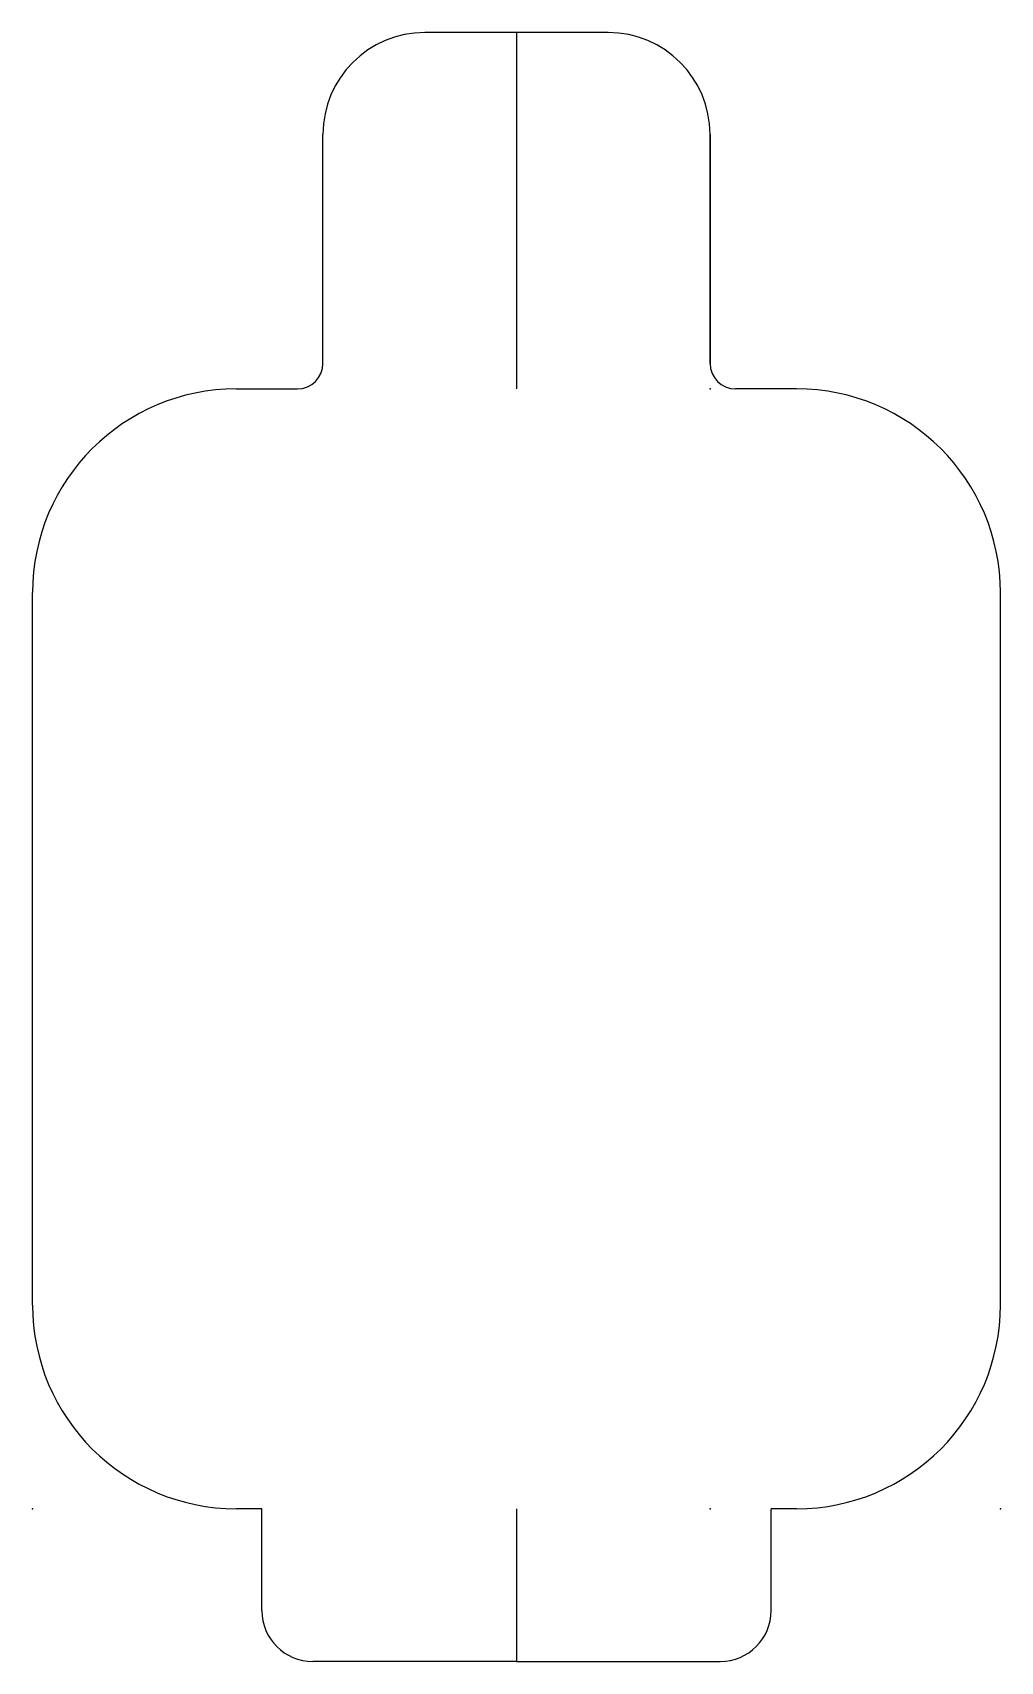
# Model space of a CAD drawing. Header units: centimetres. Extents: x 0 to 1.9, y -0.3 to 2.9.
import ezdxf

# ---------------------------------------------------------------- set-up
doc = ezdxf.new("R2010")
doc.units = ezdxf.units.CM
doc.header["$MEASUREMENT"] = 0
doc.layers.add('PB_Protegido_Capa v3_Sketch1', color=7, linetype='Continuous')
doc.layers.add('PB_Protegido_Capa v3_Sketch2', color=7, linetype='Continuous')

msp = doc.modelspace()

# ---------------------------------------------------------------- linework, layer by layer
at = {"layer": 'PB_Protegido_Capa v3_Sketch1'}
for p, q in [((1.13, 2.9), (0.77, 2.9)), ((0.95, 2.9), (0.95, 2.2)), ((0.57, 2.25), (0.57, 2.7)), ((1.33, 2.25), (1.33, 2.7)), ((0.4, 2.2), (0.52, 2.2)), ((1.5, 2.2), (1.38, 2.2)), ((0, 0.4), (0, 1.8)), ((1.9, 0.4), (1.9, 1.8)), ((0.45, 0), (0.4, 0)), ((0.45, -0.2), (0.45, 0)), ((0.95, 0), (0.95, -0.3)), ((1.5, 0), (1.45, 0)), ((1.45, -0.2), (1.45, 0)), ((0.95, -0.3), (0.55, -0.3)), ((0.95, -0.3), (1.35, -0.3))]:
    msp.add_line(p, q, dxfattribs=at)
for centre, radius, start, end in [((0.77, 2.7), 0.2, 90, 180), ((1.13, 2.7), 0.2, 0, 90), ((0.52, 2.25), 0.05, 270, 0), ((1.38, 2.25), 0.05, 180, 270), ((0.4, 1.8), 0.4, 90, 180), ((1.5, 1.8), 0.4, 360, 90), ((0.4, 0.4), 0.4, 180, 270), ((1.5, 0.4), 0.4, 270, 360), ((0.55, -0.2), 0.1, 180, 270), ((1.35, -0.2), 0.1, 270, 0)]:
    msp.add_arc(centre, radius, start, end, dxfattribs=at)
for p in [(1.33, 2.2), (0, 0), (1.9, 0)]:
    msp.add_point(p, dxfattribs=at)
at = {"layer": 'PB_Protegido_Capa v3_Sketch2'}
for p, q in [((1.33, 2.7), (1.33, 2.7, 0.2)), ((1.33, 2.7, 0.2), (1.33, 2.25, 0.2)), ((1.33, 2.25), (1.33, 2.7)), ((1.33, 2.7, 0.1), (1.33, 2.25, 0.1)), ((1.33, 2.25, 0.2), (1.33, 2.25))]:
    msp.add_line(p, q, dxfattribs=at)
at = {"layer": 'PB_Protegido_Capa v3_Sketch2', "extrusion": (1, -4.93432e-16, 0)}
msp.add_circle((2.621, 0.1, 1.33), 0.065, dxfattribs=at)
at = {"layer": 'PB_Protegido_Capa v3_Sketch2'}
msp.add_point((1.33, 0), dxfattribs=at)

doc.saveas('drawing.dxf')
